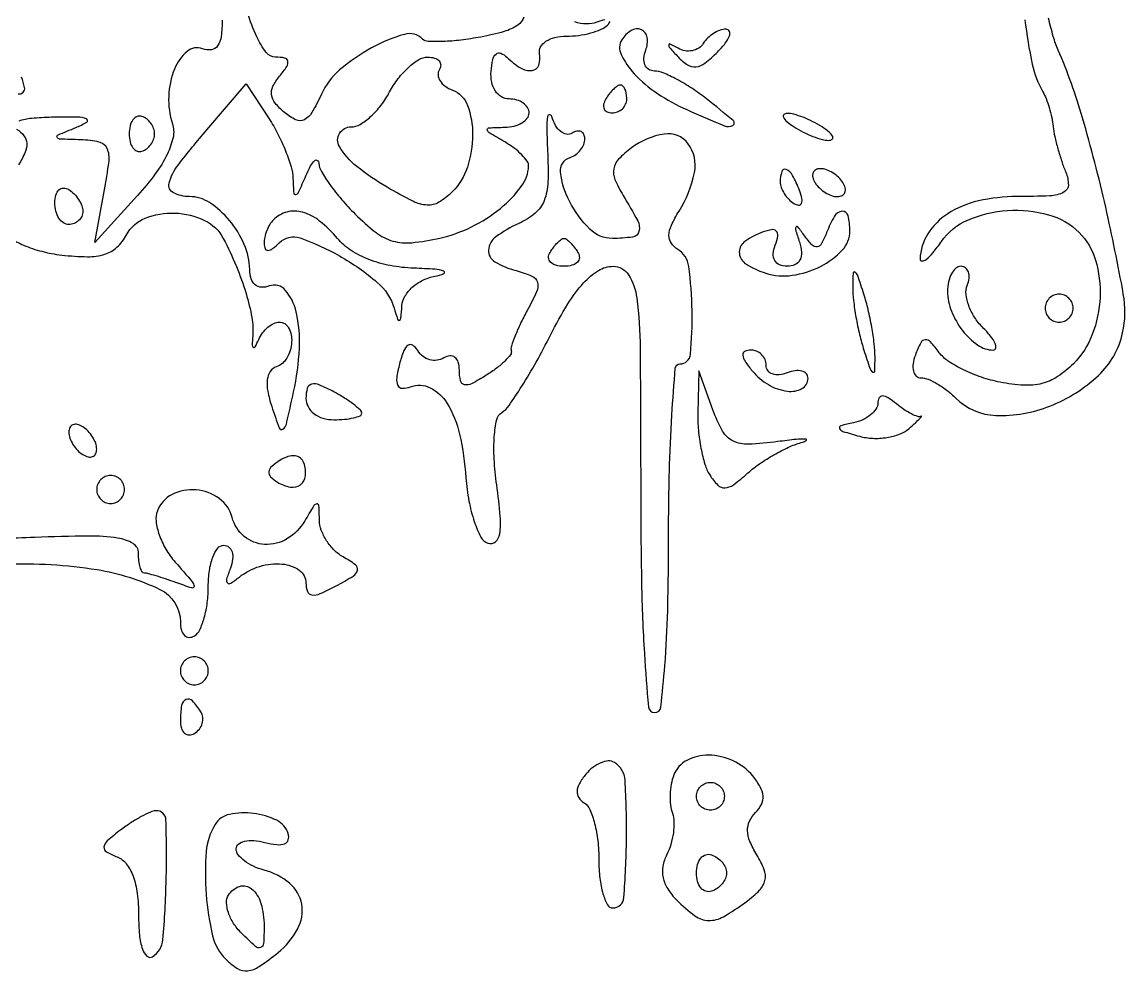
# Model space of a CAD drawing. Extents: x 50 to 925, y 21 to 441.
# Drawn here: x 818.6 to 897.7, y 232.5 to 300.5 of the extents above; entities that cross this region are included whole.
import ezdxf

# ---------------------------------------------------------------- set-up
doc = ezdxf.new("R2010")
doc.units = 0

msp = doc.modelspace()

# ---------------------------------------------------------------- linework, layer by layer
for points in [[(817.766026, 285.057414, 0.044261), (818.761314, 284.517604, 0.039981), (820.057164, 284.075801, 0.033122), (821.491222, 283.811232, 0.025434), (823.344054, 283.689956, 0.079034), (824.579375, 283.868121, 0.111441), (825.453762, 284.372185, 0.083818), (826.135289, 285.252791, -0.176389), (827.471647, 286.449232, -0.104737), (829.602589, 286.820099, -0.102605), (831.737201, 286.295699, -0.163064), (833.076987, 285, -0.020864), (834.012925, 282.996996, -0.025669), (834.70876, 281.055082, -0.028364), (835.124585, 279.326187, -0.066312), (835.186815, 278, 0.011488), (835.145902, 277.34693, 0.276568), (835.23019, 277.192664, 0.429082), (835.362166, 277.230551, 0.015815), (835.612429, 277.75, -0.056418), (835.892562, 278.228044, -0.055966), (836.27313, 278.632812, -0.061211), (836.691741, 278.908342, -0.115472), (837.083333, 279, -0.279861), (837.76116, 278.588366, -0.137471), (837.975451, 277.56313, -0.112181), (837.633798, 276.420758, -0.185849), (836.867304, 275.789101, 0.16901), (836.439908, 275.459716, 0.117138), (836.231121, 274.880779, 0.075781), (836.263268, 274.043261, 0.032382), (836.54603, 272.955768, 0.00929), (837.087888, 271.412683, 0.483219), (837.350542, 271.327315, 0.191478), (837.598658, 271.685048, 0.003436), (838.119136, 274, 0.041188), (838.531956, 277.110323, 0.068925), (838.30045, 279.734065, 0.119473), (837.519152, 281.297399, 0.319205), (836.376622, 281.591029, -0.103247), (835.814588, 281.499958, -0.16563), (835.366697, 281.675433, -0.142987), (835.075593, 282.11488, -0.070746), (834.968197, 282.781385, 0.097797), (834.582235, 284.561809, 0.071113), (833.519434, 286.293576, 0.075032), (832.091677, 287.567674, 0.14572), (830.639757, 288, -0.119294), (829.499599, 288.275956, -0.351688), (829.193126, 288.963144, -0.101331), (829.835124, 290.26279, -0.011764), (831.898295, 292.791719), (834.715309, 296.083438), (836.357655, 293.576902, -0.02681), (836.991489, 292.486221, -0.023288), (837.538207, 291.282264, -0.023962), (837.930205, 290.144424, -0.061204), (838.070285, 289.285183, 0.009186), (838.129896, 288.253615, 0.459158), (838.275392, 288.14668, 0.233603), (838.474349, 288.309568, 0.004979), (839, 289.5, -0.020729), (839.336781, 290.202006, -0.080298), (839.627618, 290.585369, -0.366411), (839.816198, 290.596526, -0.219533), (839.929715, 290.386364, 0.11761), (840.108526, 289.802477, 0.02207), (840.721172, 288.85804, 0.022519), (841.553391, 287.795898, 0.01894), (842.525338, 286.747389, 0.031286), (844.027921, 285.421934, 0.096214), (845.23251, 284.812378, 0.094933), (846.587007, 284.6938, 0.029971), (848.600483, 285.022663, 0.059443), (850.869738, 285.82684, 0.0559), (852.937745, 287.155287, 0.061527), (854.436711, 288.716018, 0.150351), (854.968197, 290.20031, 0.170069), (854.86721, 290.536839, 0.039156), (854.476595, 290.994318, 0.036118), (853.917612, 291.478289, 0.028503), (853.25, 291.919901, -0.004477), (852.114135, 292.595174, -0.262137), (852, 292.797915, -0.400998), (852.130512, 292.934482, -0.006989), (853.25, 292.969591, 0.055088), (853.919422, 293.055367, 0.073794), (854.485937, 293.284817, 0.092408), (854.866327, 293.616056, 0.169101), (855, 294, 0.14237), (854.889171, 294.38134, 0.099686), (854.577631, 294.70625, 0.084432), (854.111748, 294.925137, 0.067794), (853.562149, 295, -0.1353), (853.013277, 295.151295, -0.114993), (852.579183, 295.569632, -0.095616), (852.320163, 296.210221, -0.067296), (852.274056, 296.988093, -0.034797), (852.394252, 297.81264, -0.160218), (852.635924, 298.223173, -0.286391), (852.976996, 298.279319, -0.097988), (853.411907, 297.988093, 0.059269), (854.379236, 297.226437, 0.166553), (855.208993, 297.042173, 0.28725), (855.690904, 297.424746, 0.135257), (855.75, 298.25, -0.178813), (855.825295, 298.727217, -0.120792), (856.20508, 299.13424, -0.088765), (856.848468, 299.408171, -0.056422), (857.659642, 299.5, 0.033372), (858.545836, 299.559215, 0.032664), (859.422791, 299.735838, 0.034453), (860.169251, 299.993966, 0.095093), (860.629162, 300.302853, 0.095852), (860.801186, 300.555038, 0.463645)], [(833, 300.65383, -0.031682), (832.925865, 299.485017, -0.119481), (832.666181, 298.804453, -0.211601), (832.220375, 298.530272, -0.125846), (831.590342, 298.603706, 0.276089), (830.47956, 298.410346, 0.120097), (829.574785, 297.144712, 0.086437), (829.161141, 295.195872, 0.086221), (829.430129, 293.220143, -0.13159), (829.474611, 292.24651, -0.059401), (829.051537, 291.02997, -0.046135), (828.199845, 289.626858, -0.025603), (826.92592, 288.080036), (823.856805, 284.719786), (824.539694, 288.359893, 0.014218), (824.883851, 290.533773, 0.139236), (824.7481, 291.443588, 0.235523), (824.182804, 291.903884, 0.047787), (822.861291, 292.070285, -0.0034), (821.339214, 292.125952, -0.292515), (821.159132, 292.252488, -0.410129), (821.228986, 292.422776, -0.004487), (822.5, 292.95138, 0.038698), (823.282682, 293.341614, 0.614257), (823.266431, 293.570932, 0.098841), (822.638826, 293.699023, 0.006351), (820.761147, 293.683223, 0.017347), (819.32752, 293.603132, 0.059616), (818.417442, 293.409547, 0.237898)], [(854.628176, 300.867979, -0.161214), (854.196608, 300.29788, -0.081972), (853.210148, 299.833992, -0.022641), (851.536955, 299.440955, -0.015833), (850.107216, 299.219337, -0.021981), (848.814968, 299.118126, -0.019349), (847.767412, 299.122827, -0.187714), (847.36836, 299.298307, 0.274083), (846.058195, 299.633366, 0.05352), (843.712432, 298.664759, 0.05263), (841.415574, 297.080904, 0.109032), (840.11291, 295.348466, -0.023588), (839.434497, 294.0283, -0.147957), (838.888591, 293.514457, -0.229204), (838.285293, 293.507974, -0.063296), (837.462743, 294.03092, -0.047979), (836.797568, 294.70038, -0.138778), (836.539232, 295.293934, -0.149343), (836.639276, 295.906924, -0.058679), (837.110114, 296.632679, 0.025603), (837.626355, 297.323837, 0.200937), (837.701913, 297.708944, 0.30071), (837.474742, 297.935357, 0.049919), (836.82888, 298, -0.233417), (836.146942, 298.336696, -0.055446), (835.47324, 299.453566, -0.039412), (834.826255, 301.20847, -0.01692)], [(860.418801, 300.685153, 0.022572), (859.848458, 300.495342, -0.10255), (859.124692, 300.37704, -0.062552), (858.267592, 300.521792, -0.058851)], [(890.546637, 300.680903, 0.023739), (891.071605, 297.491045, 0.079204), (891.833999, 295.517581, -0.040568), (892.065259, 295.033467, -0.019229), (892.286936, 294.377958, -0.018915), (892.467436, 293.670535, -0.02539), (892.573631, 293.017581, 0.026607), (892.690271, 292.311252, 0.013285), (892.908706, 291.431727, 0.01315), (893.18375, 290.530786, 0.018884), (893.47796, 289.75, -0.10054), (893.660536, 288.838642, -0.283683), (893.332194, 288.309692, -0.104734), (892.344226, 288.053505, -0.011253), (889.967231, 288, 0.056013), (887.208996, 287.690033, 0.087459), (885.011707, 286.765453, 0.108818), (883.585878, 285.327736, 0.133732), (883.031803, 283.527494, 0.431304), (883.173655, 283.384591, 0.16686), (883.466624, 283.493522, 0.050096), (883.959425, 283.98767, 0.01823), (884.556704, 284.777494, -0.139843), (886.458473, 286.321362, -0.084741), (889.297948, 287.001007, -0.083693), (892.237855, 286.702651, -0.130042), (894.428571, 285.428571, -0.125286), (895.607342, 283.444691, -0.082729), (895.931148, 280.798661, -0.080359), (895.376685, 278.114289, -0.105725), (894.020833, 276.020833, -0.050134), (892.887813, 275.09479, -0.084364), (891.767633, 274.598974, -0.076418), (890.468824, 274.474123, -0.034712), (888.770833, 274.689388, -0.032975), (887.438798, 275.045772, -0.031292), (886.140863, 275.579166, -0.032824), (885.055057, 276.198125, -0.087714), (884.410827, 276.808854, 0.022505), (883.773142, 277.594028, 0.239806), (883.401602, 277.739401, 0.256722), (883.082426, 277.520875, 0.025367), (882.692211, 276.640299, 0.054813), (882.5272, 276.012151, 0.098481), (882.553181, 275.481838, 0.146217), (882.759602, 275.13406, 0.188372), (883.102813, 275, -0.098118), (883.602067, 274.901077, -0.034032), (884.263224, 274.57412, -0.032257), (884.961141, 274.105019, -0.032291), (885.592662, 273.550195, 0.190984), (888.461388, 272.310256, 0.101139), (892.338558, 272.979949, 0.095642), (895.819833, 275.178749, 0.151276), (897.549185, 278.22394, 0.098957), (897.602262, 281.027045, 0.011387), (896.336767, 287.234458, 0.014791), (894.675025, 293.649563, 0.030956), (892.932266, 298.5, -0.031152), (892.581215, 299.47825, -0.014191), (892.239873, 300.79375, -0.01399)], [(818.359183, 295.372224, 0.251847), (818.721399, 295.476069, 0.257249), (818.829627, 295.832778, 0.039372), (818.611341, 296.570447, -0.009136)], [(818.261147, 292.830594, -0.085051), (818.784386, 292.364285, -0.156251), (818.985143, 291.836026, -0.116118), (818.866198, 291.174933, -0.036496), (818.397006, 290.278467, -0.109387)], [(817.423126, 261.643609, -0.051302), (824.022227, 261.254475, -0.072061), (828.528862, 259.834255, -0.287997), (830, 257.49201, 0.063598), (830.072991, 256.920485, 0.134645), (830.29375, 256.536464, 0.191554), (830.620565, 256.397184, 0.145493), (831, 256.5, 0.146547), (831.385578, 256.934161, 0.040338), (831.70625, 257.8004, 0.037109), (831.926388, 258.887885, 0.031397), (832, 260.059017, -0.03582), (832.080797, 261.185396, -0.054248), (832.325178, 262.136086, -0.070967), (832.682645, 262.787799, -0.236097), (833.106989, 263, -0.173013), (833.479142, 262.867251, -0.151815), (833.707714, 262.521551, -0.105146), (833.746644, 261.991732, -0.057622), (833.584097, 261.358556, 0.016549), (833.307045, 260.558362, 0.279682), (833.372109, 260.298364, 0.3546), (833.60808, 260.275015, 0.021375), (834.227108, 260.722249, -0.093166), (835.684065, 261.485581, -0.096657), (837.299425, 261.654336, -0.130809), (838.524842, 261.208739, -0.245218), (839, 260.29815, 0.090865), (839.11302, 259.681373, 0.284912), (839.433403, 259.436187, 0.129896), (840.029445, 259.532525, 0.018204), (841.159903, 260.085578, 0.014721), (842.392023, 260.792413, 0.198845), (842.690932, 261.204148, 0.301983), (842.54567, 261.600651, 0.030727), (841.659903, 262.170452, -0.068552), (841.022723, 262.651925, -0.053915), (840.478664, 263.325973, -0.055156), (840.103753, 264.080481, -0.083462), (839.969591, 264.79969, 0.009104), (839.932099, 265.838099, 0.412167), (839.787033, 265.969129, 0.248632), (839.57121, 265.841313, 0.00533), (838.919901, 264.75, -0.125241), (837.667045, 263.474894, -0.149337), (836.039495, 263.061856, -0.164367), (834.570888, 263.637855, -0.155083), (833.710251, 265, 0.173197), (832.788817, 266.35042, 0.13658), (831.119725, 266.974017, 0.140576), (829.404289, 266.638325, 0.185024), (828.347334, 265.462755, 0.122231), (828.255422, 264.720203, 0.054016), (828.480409, 263.750706, 0.048977), (828.956596, 262.722815, 0.04718), (829.628719, 261.79319, -0.003176), (830.8506, 260.382891, -0.17181), (830.975791, 260.057506, -0.516868), (830.815201, 259.937017, -0.010007), (829.668213, 260.330435, 0.006768), (828.936169, 260.586837, 0.008532), (828.251663, 260.803315, 0.007011), (827.674231, 260.966373, 0.065392), (827.418213, 261, -0.274506), (827.257004, 261.095718, -0.053785), (827.12285, 261.420511, -0.043448), (827.03035, 261.883018, -0.027645), (827, 262.431526, 0.265407), (826.60583, 263.121794, 0.095923), (825.502332, 263.514417, 0.040373), (823.416188, 263.66041, 0.00742), (819.553906, 263.561234, -0.005006), (814.678325, 263.412487, -0.077525)]]:
    msp.add_lwpolyline(points, format="xyb")
for points in [[(861.647693, 299.238972, 0.256634), (861.594087, 298.191858, 0.074558), (862.539295, 296.810602, 0.057754), (864.198103, 295.394994, 0.043639), (866.297053, 294.237804, 0.004905), (869.006057, 293.070606, 0.225377), (869.595352, 293.09793, 0.5313), (869.632389, 293.451496, 0.007976), (867.727129, 295, 0.020834), (866.665711, 295.765563, 0.023087), (865.579144, 296.4125, 0.023262), (864.609428, 296.874184, 0.099787), (863.985282, 297, -0.143706), (863.575586, 297.120234, -0.152633), (863.307389, 297.440625, -0.119507), (863.23091, 297.926443, -0.071286), (863.361626, 298.5, 0.126278), (863.467181, 299.412358, 0.262726), (863.047702, 299.964289, 0.243756), (862.324369, 299.912762, 0.117517)], [(867.489919, 298.983688, -0.111085), (867.159897, 298.646621, -0.095748), (866.699422, 298.460679, -0.090436), (866.179441, 298.454185, -0.086136), (865.680902, 298.630393, 0.012578), (865.102596, 298.936212, 0.559309), (865.007124, 298.876537, 0.181004), (865.08363, 298.676862, 0.005552), (865.685714, 298.01099, 0.062352), (866.365191, 297.438655, 0.17682), (866.959896, 297.302259, 0.135007), (867.609324, 297.57146, 0.031021), (868.507143, 298.364286, 0.029338), (869.066493, 298.993432, 0.076149), (869.36497, 299.519509, 0.19361), (869.358907, 299.848699, 0.301108), (869.130446, 300, 0.08551), (868.696737, 299.925281, 0.053408), (868.230921, 299.701458, 0.051734), (867.805258, 299.372453, 0.064046)], [(848.564761, 297.104785, 0.160704), (848.472387, 296.718783, 0.122111), (848.612949, 296.304103, 0.094924), (848.975437, 295.922037, 0.064087), (849.505744, 295.63617, -0.216682), (850.582866, 294.542163, -0.088588), (850.95257, 292.440646, -0.079438), (850.573058, 290.105548, -0.116964), (849.486981, 288.344124, -0.058323), (848.532416, 287.589599, -0.157033), (847.702372, 287.385729, -0.099061), (846.670363, 287.669297, -0.015742), (844.817259, 288.674718, -0.035819), (842.648556, 290.15905, -0.090983), (841.398691, 291.591241, -0.278561), (841.405528, 292.528844, -0.260717), (842.247687, 293, 0.135177), (842.884888, 293.175476, 0.050028), (843.6396, 293.734375, 0.044991), (844.383532, 294.543447, 0.040562), (845, 295.5, -0.039884), (845.614651, 296.456576, -0.044563), (846.353257, 297.265625, -0.049571), (847.100294, 297.82503, -0.136766), (847.727997, 298, -0.066443), (848.21964, 297.934378, -0.13933), (848.547186, 297.737031, -0.191063), (848.661957, 297.444676, -0.138396)], [(860.5, 295, 0.082592), (860.343488, 294.6179, 0.161196), (860.3746, 294.29375, 0.182303), (860.586039, 294.078288, 0.108972), (860.940983, 294, 0.093332), (861.345238, 294.076123, 0.09642), (861.688914, 294.29375, 0.099167), (861.918938, 294.618444, 0.105053), (862, 295, 0.042167), (861.967655, 295.382849, 0.061769), (861.870461, 295.70625, 0.081139), (861.727648, 295.92554, 0.210953), (861.559017, 296, 0.151918), (861.34829, 295.934461, 0.038439), (861.066025, 295.70625, 0.035638), (860.768994, 295.382774, 0.029505)], [(826.333333, 292.5, 0.058073), (826.400128, 291.926841, 0.099152), (826.600156, 291.49033, 0.140509), (826.896702, 291.258148, 0.178568), (827.241667, 291.247222, 0.086297), (827.588832, 291.434147, 0.069453), (827.883177, 291.740122, 0.069612), (828.08192, 292.114216, 0.087559), (828.15, 292.5, 0.087559), (828.08192, 292.885784, 0.069612), (827.883177, 293.259878, 0.069453), (827.588832, 293.565853, 0.086297), (827.241667, 293.752778, 0.178568), (826.896702, 293.741852, 0.140509), (826.600156, 293.50967, 0.099152), (826.400128, 293.073159, 0.058073)], [(856.322282, 291.306206, -0.020373), (856.348753, 289.031138, -0.086403), (856.077264, 287.701965, -0.126073), (855.433006, 286.808405, -0.067041), (854.271066, 286.077644, 0.049274), (852.613831, 285.115538, 0.22584), (852.092873, 284.166685, 0.282267), (852.545468, 283.322922, 0.06822), (854.074817, 282.690686, -0.037442), (855.200213, 282.30442, -0.22814), (855.593261, 281.853302, -0.174365), (855.541232, 281.180209, -0.020858), (854.862365, 279.824055, 0.013757), (854.380038, 278.893762, 0.018236), (853.996144, 278.020864, 0.015738), (853.73054, 277.285008, 0.144526), (853.721181, 276.9491, -0.233664), (853.663317, 276.663472, -0.033669), (853.256349, 276.205302, -0.032366), (852.663686, 275.693319, -0.022387), (851.933633, 275.190626, -0.018474), (850.880709, 274.585939, -0.16867), (850.3658, 274.508032, -0.301509), (850.083095, 274.782003, -0.053903), (850, 275.550543, 0.069631), (849.92069, 276.117285, 0.157017), (849.682269, 276.473708, 0.195626), (849.321933, 276.578639, 0.113121), (848.888197, 276.430902, -0.108267), (848.406585, 276.261686, -0.09967), (847.882832, 276.30183, -0.095528), (847.397562, 276.545687, -0.090517), (847.026934, 276.956419, 0.102314), (846.66135, 277.342998, 0.319049), (846.322572, 277.340187, 0.146407), (846.00685, 276.928368, 0.026893), (845.711701, 276.005545, 0.027296), (845.506996, 275.001887, 0.149516), (845.58885, 274.461074, 0.287025), (845.914397, 274.254822, 0.093297), (846.49985, 274.361569, -0.211046), (847.913994, 274.291398, -0.140412), (849.125724, 273.17479, -0.082459), (850.01333, 270.969719, -0.035939), (850.474809, 267.837763, 0.026681), (850.688787, 266.172498, 0.035814), (851.069146, 264.699744, 0.03882), (851.544188, 263.582211, 0.194785), (852.050995, 263.149668, 0.265793), (852.588613, 263.257431, 0.177808), (852.897852, 263.821529, 0.059933), (852.935091, 265.070811, 0.011574), (852.679494, 267.321692, -0.019616), (852.497122, 269.196102, -0.031934), (852.506842, 270.79415, -0.035317), (852.678717, 272.009092, -0.204293), (853.044109, 272.527261, 0.103243), (853.559836, 273.016778, 0.010902), (854.479804, 274.409056, 0.013107), (855.506664, 276.138198, 0.010163), (856.535862, 278.070769, -0.019599), (857.780317, 280.3049, -0.047633), (858.90983, 281.813731, -0.069133), (859.975736, 282.702369, -0.140133), (861.016846, 283, -0.257655), (862.129223, 282.386022, -0.110142), (862.719013, 280.733011, -0.028773), (862.958303, 277.100928, -0.002064), (863, 267, 0.004639), (863.062489, 260.264577, 0.010966), (863.265625, 255.25, 0.005893), (863.550942, 251.412014, 0.389247), (864, 251, 0.380863), (864.438029, 251.39027, 0.008841), (864.73, 254.375, 0.013787), (864.935981, 258.313127, 0.006171), (865, 263.5, -0.006013), (865.057646, 268.292951, -0.010001), (865.235532, 272.328125, -0.003962), (865.478797, 275.701817, -0.390999), (865.801812, 276, 0.386767), (866.568224, 276.697127, 0.028033), (866.688249, 279.80841, 0.028949), (866.447634, 282.994557, 0.223684), (865.658047, 284.2173, -0.105276), (865.183896, 284.674382, -0.158178), (865.026293, 285.222064, -0.101743), (865.199394, 285.940762, -0.028927), (865.75, 286.955919, 0.087429), (866.855677, 289.720965, 0.215644), (866.391924, 291.806573, 0.279855), (864.693568, 292.487806, 0.119059), (862.347199, 291.49222, 0.039661), (861.413889, 290.677648, 0.15138), (861.065761, 289.998155, 0.145574), (861.155982, 289.224747, 0.035739), (861.75, 288.074473, -0.014285), (862.786053, 286.263174, -0.186586), (862.878694, 285.508063, -0.30533), (862.424524, 285.100584, -0.03466), (860.975249, 285, -0.198604), (859.35738, 285.669019, -0.076403), (857.888893, 287.665944, -0.093189), (857.255007, 289.746603, -0.353435), (857.937608, 290.812536, 0.076372), (858.343683, 291.020958, 0.067622), (858.687922, 291.349248, 0.070363), (858.920464, 291.742897, 0.098588), (859, 292.14235, 0.109457), (858.927588, 292.469167, 0.182554), (858.728482, 292.663619, 0.160808), (858.428879, 292.691731, 0.082246), (858.075682, 292.546774, -0.183717), (857.682302, 292.47104, -0.12943), (857.26882, 292.660981, -0.092351), (856.89566, 293.1053, -0.056341), (856.626898, 293.737757, 0.314598), (856.463073, 293.868067, 0.396089), (856.321075, 293.750414, 0.035226), (856.27044, 292.817159, 0.009039)], [(874, 293, 0.026766), (874.647707, 292.628962, 0.024204), (875.353125, 292.315379, 0.024967), (876.012663, 292.096832, 0.067616), (876.5, 292.030626, 0.190341), (876.732273, 292.122372, 0.335455), (876.765625, 292.315379, 0.102785), (876.514186, 292.625641, 0.027796), (876, 293, 0.026766), (875.352293, 293.371038, 0.024204), (874.646875, 293.684621, 0.024967), (873.987337, 293.903168, 0.067616), (873.5, 293.969374, 0.190341), (873.267727, 293.877628, 0.335455), (873.234375, 293.684621, 0.102785), (873.485814, 293.374359, 0.027796)], [(873, 289.059017, 0.088797), (873.072509, 288.65395, 0.053277), (873.290385, 288.21498, 0.051183), (873.610411, 287.810572, 0.061454), (873.988546, 287.507079, 0.1144), (874.325929, 287.393111, 0.32948), (874.525685, 287.512472, 0.155351), (874.556862, 287.868281, 0.036408), (874.381557, 288.448062, 0.029964), (873.894727, 289.51997, 0.168622), (873.441482, 289.942608, 0.444011), (873.117673, 289.798253, 0.079093)], [(875.5, 289, 0.064269), (875.810561, 288.617474, 0.051777), (876.230237, 288.29375, 0.053414), (876.689814, 288.073533, 0.085235), (877.118034, 288, 0.117858), (877.449529, 288.079239, 0.186277), (877.642737, 288.29375, 0.154201), (877.661825, 288.617617, 0.076764), (877.5, 289, 0.064269), (877.189439, 289.382526, 0.051777), (876.769763, 289.70625, 0.053414), (876.310186, 289.926467, 0.085235), (875.881966, 290, 0.117858), (875.550471, 289.920761, 0.186277), (875.357263, 289.70625, 0.154201), (875.338175, 289.382383, 0.076764)], [(823, 286.940983, -0.105429), (822.923444, 286.581949, -0.099231), (822.70625, 286.276414, -0.096318), (822.381732, 286.071618, -0.092995), (822, 286, -0.153634), (821.618621, 286.120018, -0.097988), (821.29375, 286.457961, -0.080552), (821.074545, 286.962904, -0.062283), (821, 287.559017, -0.066118), (821.073267, 288.110654, -0.138808), (821.29375, 288.478525, -0.191142), (821.620352, 288.607943, -0.139169), (822, 288.5, -0.06081), (822.382515, 288.193797, -0.051032), (822.70625, 287.7871, -0.053229), (822.926698, 287.346558, -0.089642)], [(836.666667, 286.333333, 0.063896), (836.411277, 286.002755, 0.039129), (836.195833, 285.558958, 0.038674), (836.048893, 285.07784, 0.054831), (836, 284.633333, 0.102138), (836.075387, 284.268139, 0.314214), (836.278641, 284.142186, 0.153423), (836.611353, 284.266887, 0.030592), (837.092525, 284.692525, -0.287535), (838.578263, 285.033253, -0.045965), (841.418002, 283.743261, -0.046907), (844.117768, 281.848273, -0.144915), (845.321367, 280, 0.0078), (845.571634, 279.205042, 0.411219), (845.701563, 279.139055, 0.300257), (845.810159, 279.274158, 0.006187), (845.883999, 280.180449, -0.118949), (846.09695, 280.855202, -0.074925), (846.626862, 281.494568, -0.06819), (847.381221, 282.002933, -0.066736), (848.25, 282.294267, 0.047721), (848.887821, 282.481582, 0.684079), (848.886135, 282.647829, 0.073485), (848.253005, 282.785443, 0.007779), (846.740213, 282.863818, -0.036985), (845.035686, 283.052319, -0.047059), (843.514881, 283.486549, -0.052181), (842.240044, 284.14449, -0.070614), (841.267972, 285, 0.04685), (839.984096, 286.24261, 0.098665), (838.758045, 286.878944, 0.13554), (837.641667, 286.893023, 0.132917)], [(876.329452, 285.416154, -0.030116), (875.9716, 284.628867, -0.235555), (875.65391, 284.401446, -0.248783), (875.293725, 284.524439, -0.033168), (874.766504, 285.166154, 0.008895), (874.283276, 285.81621, 0.461275), (874.144577, 285.823066, 0.266641), (874.100491, 285.638645, 0.006179), (874.374283, 284.75, -0.057715), (874.521944, 284.006015, -0.13683), (874.41549, 283.456483, -0.173204), (874.065666, 283.121001, -0.105759), (873.5, 283, -0.098496), (872.95656, 283.108103, -0.167054), (872.61268, 283.41201, -0.148533), (872.504477, 283.893478, -0.073271), (872.642725, 284.511341, 0.046062), (872.833886, 285.190553, 0.265879), (872.71503, 285.529306, 0.236196), (872.345307, 285.623605, 0.03808), (871.611341, 285.404352, 0.074502), (870.403929, 284.720809, 0.26272), (870.074662, 283.926795, 0.2289), (870.576438, 283.145285, 0.060736), (871.962227, 282.511989, 0.112962), (873.853553, 282.355863, 0.080576), (875.888704, 282.993028, 0.08831), (877.455518, 284.16052, 0.19083), (878, 285.535184, 0.058152), (877.871479, 286.636485, 0.367745), (877.450679, 286.94566, 0.248083), (876.896592, 286.600218, 0.040162)], [(858.5, 284, -0.146489), (858.602013, 283.620597, -0.191582), (858.461189, 283.29375, -0.134005), (858.074636, 283.072951, -0.063222), (857.5, 283, -0.063222), (856.925364, 283.072951, -0.134005), (856.538811, 283.29375, -0.191582), (856.397987, 283.620597, -0.146489), (856.5, 284, -0.025622), (856.764631, 284.382847, -0.032351), (857.048689, 284.70625, -0.033983), (857.313296, 284.937141, -0.163822), (857.5, 285, -0.163822), (857.686704, 284.937141, -0.033983), (857.951311, 284.70625, -0.032351), (858.235369, 284.382847, -0.025622)], [(878.19936, 281.5, 0.0298), (878.255671, 280.556033, 0.014229), (878.434548, 279.353125, 0.01405), (878.693325, 278.103357, 0.019418), (879, 277, 0.004595), (879.442721, 275.660122, 0.172749), (879.63806, 275.413781, 0.574334), (879.778516, 275.487696, 0.010926), (879.80064, 276.5, 0.0298), (879.744329, 277.443967, 0.014229), (879.565452, 278.646875, 0.01405), (879.306675, 279.896643, 0.019418), (879, 281, 0.004595), (878.557279, 282.339878, 0.172749), (878.36194, 282.586219, 0.574334), (878.221484, 282.512304, 0.010926)], [(885, 281.2, 0.096615), (885.275605, 279.787014, 0.069231), (886.082293, 278.389494, 0.07346), (887.170769, 277.349985, 0.155161), (888.271429, 277, 0.361461), (888.450141, 277.148612, 0.155918), (888.408374, 277.478501, 0.062336), (888.07995, 278.002585, 0.025279), (887.513918, 278.628939, -0.053698), (886.930003, 279.353821, -0.054689), (886.51803, 280.182126, -0.060303), (886.328526, 280.984919, -0.120011), (886.411105, 281.628939, 0.061874), (886.54108, 282.153658, 0.108272), (886.49815, 282.597251, 0.150888), (886.293692, 282.888729, 0.166406), (885.968615, 283, 0.179689), (885.598927, 282.862709, 0.091744), (885.284531, 282.47125, 0.071745), (885.071602, 281.88871, 0.051843)], [(892, 280, 0.099038), (892.076342, 279.618362, 0.097945), (892.29375, 279.29375, 0.097945), (892.618362, 279.076342, 0.099038), (893, 279, 0.099038), (893.381638, 279.076342, 0.097945), (893.70625, 279.29375, 0.097945), (893.923658, 279.618362, 0.099038), (894, 280, 0.099038), (893.923658, 280.381638, 0.097945), (893.70625, 280.70625, 0.097945), (893.381638, 280.923658, 0.099038), (893, 281, 0.099038), (892.618362, 280.923658, 0.097945), (892.29375, 280.70625, 0.097945), (892.076342, 280.381638, 0.099038)], [(871, 275.5, 0.086765), (872.156418, 274.516084, 0.100286), (873.522202, 274.045251, 0.158365), (874.564152, 274.237061, 0.275312), (875, 274.968615, 0.184534), (874.877514, 275.289193, 0.147206), (874.559375, 275.483616, 0.100118), (874.074366, 275.511135, 0.055937), (873.5, 275.361626, -0.06502), (872.926101, 275.22328, -0.112257), (872.440625, 275.280284, -0.151946), (872.121257, 275.519085, -0.158089), (872, 275.893011, 0.100464), (871.914253, 276.315458, 0.098269), (871.670282, 276.674822, 0.097603), (871.305946, 276.915547, 0.09763), (870.877555, 277, 0.122183), (870.467821, 276.898357, 0.300026), (870.325424, 276.638636, 0.128583), (870.48229, 276.191217, 0.024942)], [(867.09426, 272.5, 0.027962), (867.137851, 271.244295, 0.024972), (867.320637, 269.952305, 0.025788), (867.603263, 268.80753, 0.067699), (867.954263, 268.039763, 0.051713), (868.527156, 267.312661, 0.216739), (869.032728, 267.114669, 0.147902), (869.644553, 267.336127, 0.021204), (870.68895, 268.186526, -0.030926), (871.528232, 268.84321, -0.021059), (872.555504, 269.48725, -0.021271), (873.603402, 270.026613, -0.039466), (874.5, 270.357886, 0.068579), (874.862928, 270.516478, 0.739609), (874.838152, 270.612805, 0.038253), (874.153177, 270.591521, 0.00635), (872.842644, 270.43319, -0.022436), (870.723694, 270.246099, -0.125358), (869.616977, 270.477608, -0.15352), (868.872136, 271.18595, -0.039008), (868.171592, 272.722067), (867.157895, 275.5)], [(839, 273.535184, 0.124952), (839.151382, 272.938882, 0.10511), (839.575694, 272.441898, 0.09192), (840.221142, 272.112943, 0.072129), (841, 272, 0.021917), (841.766528, 272.033616, 0.03519), (842.4125, 272.13654, 0.039496), (842.878661, 272.28448, 0.305107), (843, 272.464816, 0.210508), (842.895152, 272.702815, 0.021557), (842.4125, 273.107513, 0.02397), (841.766136, 273.556135, 0.016854), (841, 274, 0.0226), (839.955954, 274.499454, 0.158653), (839.401388, 274.547449, 0.275318), (839.09693, 274.254769, 0.067049)], [(880, 273.195769, -0.148683), (879.869768, 272.767498, -0.075437), (879.485937, 272.347972, -0.064311), (878.919306, 271.999967, -0.054398), (878.25, 271.782884, 0.015957), (877.343868, 271.564154, 0.464794), (877.255877, 271.37323, 0.211961), (877.494938, 271.165774, 0.007388), (878.703524, 270.815333, 0.056638), (879.643429, 270.669153, 0.048494), (880.64412, 270.725026, 0.05088), (881.553699, 270.961508, 0.090876), (882.215498, 271.355773, 0.005031), (882.691034, 271.780145, 0.013696), (883.016226, 272.092994, 0.051419), (883.12829, 272.233115, 0.785848), (883.103983, 272.258676, -0.212429), (882.858909, 272.233363, -0.036027), (882.413168, 272.41541, -0.033912), (881.88664, 272.722188, -0.024347), (881.342009, 273.131121, 0.028878), (880.742134, 273.573095, 0.133054), (880.335199, 273.704656, 0.288605), (880.094233, 273.568663, 0.124399)], [(822, 271.118034, 0.085235), (822.073533, 270.689814, 0.053414), (822.29375, 270.230237, 0.051777), (822.617474, 269.810561, 0.064269), (823, 269.5, 0.076764), (823.382383, 269.338175, 0.154201), (823.70625, 269.357263, 0.186277), (823.920761, 269.550471, 0.117858), (824, 269.881966, 0.085235), (823.926467, 270.310186, 0.053414), (823.70625, 270.769763, 0.051777), (823.382526, 271.189439, 0.064269), (823, 271.5, 0.076764), (822.617617, 271.661825, 0.154201), (822.29375, 271.642737, 0.186277), (822.079239, 271.449529, 0.117858)], [(837.143237, 269.092954, 0.040481), (836.545279, 268.650668, 0.186249), (836.348035, 268.276151, 0.226851), (836.4716, 267.915023, 0.060422), (836.959768, 267.524864, 0.095285), (837.88283, 267.173645, 0.203585), (838.612026, 267.342919, 0.21625), (838.967714, 267.971294, 0.105435), (838.854167, 268.905454, 0.142632), (838.610697, 269.250559, 0.141913), (838.219538, 269.411849, 0.10734), (837.71118, 269.358425, 0.059411)], [(824, 267, 0.099038), (824.076342, 266.618362, 0.097945), (824.29375, 266.29375, 0.097945), (824.618362, 266.076342, 0.099038), (825, 266, 0.099038), (825.381638, 266.076342, 0.097945), (825.70625, 266.29375, 0.097945), (825.923658, 266.618362, 0.099038), (826, 267, 0.099038), (825.923658, 267.381638, 0.097945), (825.70625, 267.70625, 0.097945), (825.381638, 267.923658, 0.099038), (825, 268, 0.099038), (824.618362, 267.923658, 0.097945), (824.29375, 267.70625, 0.097945), (824.076342, 267.381638, 0.099038)], [(830, 254, 0.099038), (830.076342, 253.618362, 0.097945), (830.29375, 253.29375, 0.097945), (830.618362, 253.076342, 0.099038), (831, 253, 0.099038), (831.381638, 253.076342, 0.097945), (831.70625, 253.29375, 0.097945), (831.923658, 253.618362, 0.099038), (832, 254, 0.099038), (831.923658, 254.381638, 0.097945), (831.70625, 254.70625, 0.097945), (831.381638, 254.923658, 0.099038), (831, 255, 0.099038), (830.618362, 254.923658, 0.097945), (830.29375, 254.70625, 0.097945), (830.076342, 254.381638, 0.099038)], [(830, 250.440983, 0.067432), (830.074611, 249.890269, 0.140899), (830.298542, 249.524436, 0.190788), (830.63036, 249.397824, 0.136093), (831.016312, 249.510081, 0.090427), (831.360589, 249.820631, 0.095498), (831.565079, 250.22714, 0.099685), (831.598899, 250.665803, 0.108373), (831.457295, 251.069098, 0.050477), (830.86686, 251.838655, 0.315493), (830.407182, 251.933879, 0.25701), (830.085158, 251.519563, 0.039415)], [(859.064749, 246.578017, 0.043524), (858.603166, 245.911552, 0.116388), (858.440667, 245.360993, 0.160975), (858.563437, 244.906705, 0.108945), (858.951442, 244.530011, -0.15578), (859.356537, 244.056939, -0.037028), (859.691986, 243.06154, -0.034575), (859.922959, 241.805798, -0.028202), (860, 240.440983, 0.027497), (860.072564, 239.122516, 0.043243), (860.29375, 238.010789, 0.053437), (860.614478, 237.229636, 0.275259), (861, 237, 0.391885), (861.795842, 237.736931, 0.016493), (861.979841, 241.93066, 0.017767), (861.875632, 246.154492, 0.243929), (861.113307, 247.429973, 0.157815), (860.687312, 247.534458, 0.080573), (860.145782, 247.405763, 0.06707), (859.574976, 247.072804, 0.054071)], [(865.374286, 246.532989, 0.047928), (865.192379, 245.877307, 0.034297), (865.111596, 245.120035, 0.034835), (865.135213, 244.380748, 0.060608), (865.270543, 243.782989, -0.079805), (865.384811, 243.170477, -0.040159), (865.34138, 242.383215, -0.038559), (865.163192, 241.557201, -0.046235), (864.866855, 240.819446, 0.076575), (864.588142, 239.982617, 0.095974), (864.606681, 239.166424, 0.088156), (864.936239, 238.364523, 0.054958), (865.573411, 237.569446, 0.037142), (866.890433, 236.434797, 0.153887), (867.871221, 236.097187, 0.138749), (868.927533, 236.366455, 0.028163), (870.55887, 237.439096, 0.037645), (871.525299, 238.275179, 0.140881), (871.908066, 238.971832, 0.149461), (871.850895, 239.74057, 0.044173), (871.32167, 240.810766, -0.038164), (870.832693, 241.770422, -0.091342), (870.664607, 242.548435, -0.116476), (870.80066, 243.215111, -0.088273), (871.229288, 243.829288, 0.081646), (871.653314, 244.420148, 0.13411), (871.770549, 245.020314, 0.110471), (871.571029, 245.679834, 0.044756), (871.035174, 246.457618, 0.110346), (869.627666, 247.546096, 0.106691), (867.873201, 247.949294, 0.123974), (866.305602, 247.576664, 0.183086)], [(869, 245, -0.099038), (868.923658, 244.618362, -0.097945), (868.70625, 244.29375, -0.097945), (868.381638, 244.076342, -0.099038), (868, 244, -0.099038), (867.618362, 244.076342, -0.097945), (867.29375, 244.29375, -0.097945), (867.076342, 244.618362, -0.099038), (867, 245, -0.099038), (867.076342, 245.381638, -0.097945), (867.29375, 245.70625, -0.097945), (867.618362, 245.923658, -0.099038), (868, 246, -0.099038), (868.381638, 245.923658, -0.097945), (868.70625, 245.70625, -0.097945), (868.923658, 245.381638, -0.099038)], [(825.72061, 242.586463, 0.016548), (824.753848, 241.801307, 0.183837), (824.523079, 241.370718, 0.301432), (824.694713, 241.021821, 0.040441), (825.47061, 240.649652, -0.139036), (826.119621, 240.163698, -0.075348), (826.602644, 239.282415, -0.056894), (826.902916, 238.040875, -0.030918), (827, 236.472368, 0.022753), (827.06471, 235.051115, 0.058451), (827.276596, 234.046004, 0.124076), (827.602141, 233.539699, 0.338634), (828, 233.5, 0.237501), (828.747829, 234.717389, 0.015156), (828.981127, 239.018515, 0.013816), (828.965046, 243.304039, 0.417438), (828.25, 243.968197, 0.095264), (827.850838, 243.873752, 0.019425), (827.197617, 243.549194, 0.019814), (826.456861, 243.105567, 0.01745)], [(832.49436, 242.990874, 0.119148), (831.854544, 241.036613, 0.038895), (831.850057, 237.981687, 0.038344), (832.310037, 234.997449, 0.139855), (833.232025, 233.339404, 0.056325), (834.098582, 232.648816, 0.172036), (834.821643, 232.487428, 0.119331), (835.652691, 232.798978, 0.021115), (836.998784, 233.797932, 0.097896), (838.399699, 235.478248, 0.168555), (838.697145, 237.255506, 0.178335), (837.830967, 238.764446, 0.110687), (835.994953, 239.711571, -0.044155), (835.23161, 239.985061, -0.05489), (834.586017, 240.373766, -0.065026), (834.144063, 240.812282, -0.166368), (834, 241.233263, -0.229108), (834.163312, 241.570962, -0.112715), (834.604274, 241.781491, -0.075223), (835.269063, 241.828627, -0.044128), (836.057105, 241.695318, 0.035351), (836.914225, 241.534822, 0.119718), (837.475051, 241.604648, 0.23318), (837.734488, 241.882882, 0.153739), (837.728777, 242.328686, 0.201294), (836.903683, 243.278629, 0.083317), (835.242015, 243.778274, 0.083622), (833.513944, 243.707353, 0.205145)], [(869.15, 239.5, -0.102038), (869.069583, 239.110048, -0.070382), (868.834219, 238.723802, -0.066918), (868.485911, 238.399741, -0.073624), (868.075, 238.191667, -0.159683), (867.666526, 238.189601, -0.143818), (867.315781, 238.428177, -0.107546), (867.079656, 238.888977, -0.064908), (867, 239.5, -0.064908), (867.079656, 240.111023, -0.107546), (867.315781, 240.571823, -0.143818), (867.666526, 240.810399, -0.159683), (868.075, 240.808333, -0.073624), (868.485911, 240.600259, -0.066918), (868.834219, 240.276198, -0.070382), (869.069583, 239.889952, -0.102038)], [(836, 235.726697, -0.013635), (835.964781, 234.435454, -0.308213), (835.75, 234.154376, -0.271446), (835.38367, 234.232364, -0.011381), (834.381676, 235.189753, -0.052475), (833.813717, 235.891317, -0.061861), (833.440664, 236.659425, -0.072392), (833.307453, 237.375104, -0.149363), (833.450774, 237.920351, -0.178982), (834.248181, 238.543075, -0.260505), (835.102665, 238.369074, -0.145937), (835.774814, 237.321351, -0.070258)]]:
    msp.add_lwpolyline(points, format="xyb", close=True)

doc.saveas('drawing.dxf')
